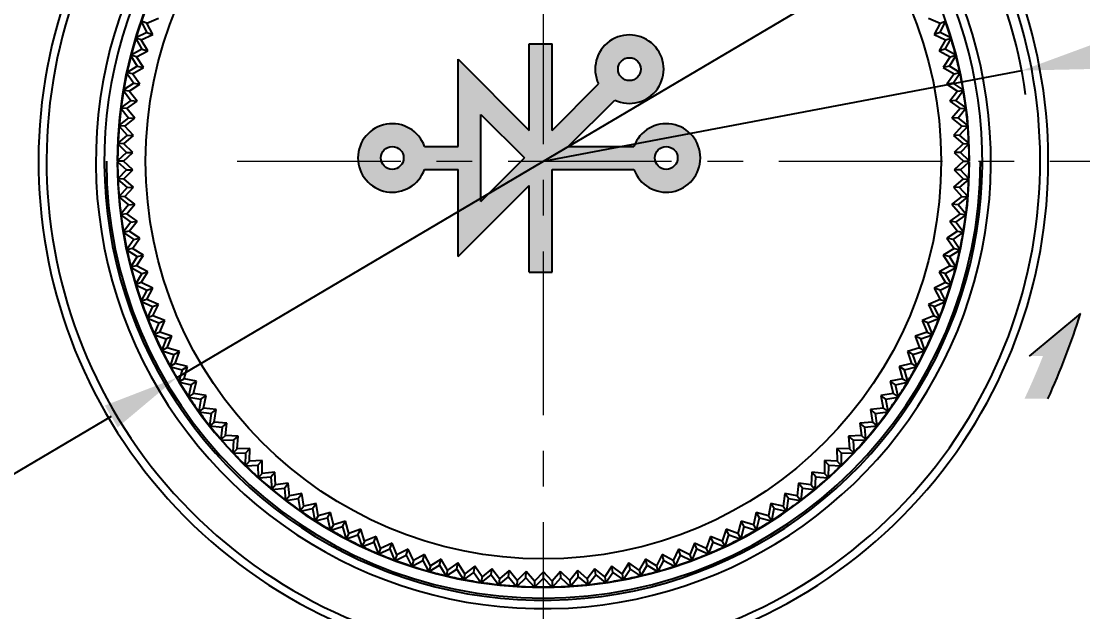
# Model space of a CAD drawing. Header units: millimetres. Extents: x 509 to 2357, y -197 to 647.
# Drawn here: x 2066.42 to 2101.29, y 586.03 to 605.44 of the extents above; entities that cross this region are included whole.
import ezdxf

# ---------------------------------------------------------------- set-up
doc = ezdxf.new("R2010")
doc.units = ezdxf.units.MM
doc.header["$PDMODE"] = 3
doc.header["$PDSIZE"] = 0.7
doc.linetypes.add('CENTER', pattern=[17.8, 10.75, -2.35, 2.35, -2.35])
doc.layers.get('0').update_dxf_attribs({"linetype": 'CONTINUOUS'})
doc.layers.get('Defpoints').update_dxf_attribs({"linetype": 'CONTINUOUS'})
doc.layers.add('3', color=112, linetype='CENTER', lineweight=15)
doc.layers.add('Dim', color=1, linetype='CONTINUOUS')
doc.styles.add('OMI-1', font='arial.ttf', dxfattribs={"oblique": 1, "height": 3})
doc.dimstyles.new('1', dxfattribs={"dimtxt": 5, "dimasz": 2.5, "dimexe": 0.8, "dimexo": 0.3, "dimgap": 0.5, "dimtad": 1, "dimtoh": 1, "dimdec": 1, "dimzin": 0, "dimdsep": 46, "dimtxsty": 'OMI-1', "dimcen": 0, "dimclrd": 256, "dimclre": 256, "dimclrt": 256, "dimadec": 0, "dimazin": 0, "dimtfac": 0.8, "dimtdec": 1, "dimtix": 1, "dimtmove": 0, "dimatfit": 3, "dimfxl": 1, "dimtolj": 1, "dimtzin": 0, "dimarcsym": 0})

# ---------------------------------------------------------------- blocks, each defined once
blk = doc.blocks.new('*D4157')
at = {"layer": 'Defpoints', "color": 0}
for p in [(2099.283, 603.815), (2083.571, 600.835)]:
    blk.add_point(p, dxfattribs=at)
at = {"layer": 'Dim', "lineweight": -2}
for p, q in [((2101.739, 604.281), (2104.195, 604.747)), ((2115.731, 604.747), (2104.195, 604.747)), ((2083.571, 600.835), (2099.283, 603.815))]:
    blk.add_line(p, q, dxfattribs=at)
blk.add_arc((2083.571, 600.835), 15.991, 7.8728, 45.8284, dxfattribs=at)
at = {"layer": 'Dim'}
blk.add_solid([(2101.661, 604.691), (2101.816, 603.872), (2099.283, 603.815)], dxfattribs=at)
at = {"layer": 'Dim', "insert": (2110.213, 606.779), "char_height": 3, "attachment_point": 5, "style": 'OMI-1'}
blk.add_mtext('\\A1;R16.0', dxfattribs=at)
blk = doc.blocks.new('*D4158')
at = {"layer": 'Defpoints', "color": 0}
for p in [(2095.614, 607.948), (2071.529, 593.723)]:
    blk.add_point(p, dxfattribs=at)
at = {"layer": 'Dim', "lineweight": -2}
for p, q in [((2097.767, 609.219), (2099.919, 610.491)), ((2095.614, 607.948), (2071.529, 593.723)), ((2069.376, 592.452), (2059.505, 586.621)), ((2043.975, 586.621), (2059.505, 586.621))]:
    blk.add_line(p, q, dxfattribs=at)
blk.add_arc((2083.571, 600.835), 13.986, 125.9748, 213.8448, dxfattribs=at)
at = {"layer": 'Dim'}
for points in [[(2097.555, 609.578), (2097.978, 608.861), (2095.614, 607.948)], [(2069.588, 592.093), (2069.165, 592.81), (2071.529, 593.723)]]:
    blk.add_solid(points, dxfattribs=at)
at = {"layer": 'Dim', "insert": (2049.611, 588.737), "char_height": 3, "attachment_point": 5, "style": 'OMI-1'}
blk.add_mtext('\\A1;∅28.0', dxfattribs=at)

msp = doc.modelspace()

# ---------------------------------------------------------------- hatches: boundary and pattern name
h = msp.add_hatch(color=0)
h.dxf.hatch_style = 1
h.paths.add_polyline_path([(2083.106, 597.195), (2083.856, 597.195), (2083.856, 600.57), (2086.545, 600.57, 5.828427), (2086.545, 601.32), (2084.386, 601.32), (2085.913, 602.846, 5.828427), (2085.383, 603.377), (2083.856, 601.85), (2083.856, 604.695), (2083.106, 604.695), (2083.106, 601.85), (2080.771, 604.185), (2080.771, 601.32), (2079.667, 601.32, 5.828427), (2079.667, 600.57), (2080.771, 600.57), (2080.771, 597.704), (2083.106, 600.039), (2083.106, 597.195)], is_closed=False)
h.paths.add_polyline_path([(2086.773, 603.861, 1), (2086.023, 603.861, 1), (2086.773, 603.861, 1)], is_closed=False, flags=16)
h.paths.add_polyline_path([(2087.981, 600.945, 1), (2087.231, 600.945, 1), (2087.981, 600.945, 1)], is_closed=False, flags=16)
h.paths.add_polyline_path([(2082.951, 600.945), (2081.521, 599.515), (2081.521, 602.374), (2082.951, 600.945)], is_closed=False, flags=16)
h.paths.add_polyline_path([(2078.981, 600.945, 1), (2078.231, 600.945, 1), (2078.981, 600.945, 1)], is_closed=False, flags=16)
h = msp.add_hatch(color=0)
h.dxf.hatch_style = 1
h.paths.add_polyline_path([(2100.148, 593.035, 0.031781), (2101.216, 595.835), (2099.53, 594.435), (2099.982, 594.435, -0.016662), (2099.376, 593.035), (2100.148, 593.035)], is_closed=False)

# ---------------------------------------------------------------- linework, layer by layer
at = {"color": 7, "linetype": 'Continuous'}
for p, q in [((2070.359, 605.422), (2070.392, 605.425)), ((2070.359, 605.422), (2070.542, 605.069)), ((2070.392, 605.425), (2070.368, 605.447)), ((2070.542, 605.373), (2070.392, 605.425)), ((2070.542, 605.373), (2070.924, 605.539)), ((2070.738, 605.005), (2070.542, 605.373)), ((2096.219, 605.539), (2096.601, 605.373)), ((2096.601, 605.373), (2096.405, 605.005)), ((2096.601, 605.373), (2096.751, 605.425)), ((2096.601, 605.069), (2096.784, 605.422)), ((2096.775, 605.447), (2096.751, 605.425)), ((2096.751, 605.425), (2096.784, 605.422)), ((2070.542, 605.069), (2070.186, 604.891)), ((2070.363, 604.823), (2070.738, 605.005)), ((2070.542, 605.069), (2070.738, 605.005)), ((2096.601, 605.069), (2096.405, 605.005)), ((2096.405, 605.005), (2096.78, 604.823)), ((2096.957, 604.891), (2096.601, 605.069)), ((2070.179, 604.865), (2070.212, 604.869)), ((2070.179, 604.865), (2070.376, 604.52)), ((2070.212, 604.869), (2070.186, 604.891)), ((2070.363, 604.823), (2070.212, 604.869)), ((2070.575, 604.464), (2070.363, 604.823)), ((2096.78, 604.823), (2096.568, 604.464)), ((2096.767, 604.52), (2096.964, 604.865)), ((2096.78, 604.823), (2096.931, 604.869)), ((2096.957, 604.891), (2096.931, 604.869)), ((2096.931, 604.869), (2096.964, 604.865)), ((2070.022, 604.301), (2070.055, 604.306)), ((2070.022, 604.301), (2070.233, 603.964)), ((2070.376, 604.52), (2070.028, 604.326)), ((2070.055, 604.306), (2070.028, 604.326)), ((2070.208, 604.267), (2070.055, 604.306)), ((2070.208, 604.267), (2070.575, 604.464)), ((2070.376, 604.52), (2070.575, 604.464)), ((2096.767, 604.52), (2096.568, 604.464)), ((2096.568, 604.464), (2096.935, 604.267)), ((2097.115, 604.326), (2096.767, 604.52)), ((2096.91, 603.964), (2097.121, 604.301)), ((2096.935, 604.267), (2097.088, 604.306)), ((2097.115, 604.326), (2097.088, 604.306)), ((2097.088, 604.306), (2097.121, 604.301)), ((2070.233, 603.964), (2069.894, 603.756)), ((2070.434, 603.917), (2070.208, 604.267)), ((2070.233, 603.964), (2070.434, 603.917)), ((2096.935, 604.267), (2096.709, 603.917)), ((2096.91, 603.964), (2096.709, 603.917)), ((2097.249, 603.756), (2096.91, 603.964)), ((2069.888, 603.73), (2069.921, 603.737)), ((2069.888, 603.73), (2070.114, 603.403)), ((2069.921, 603.737), (2069.894, 603.756)), ((2070.076, 603.704), (2069.921, 603.737)), ((2070.076, 603.704), (2070.434, 603.917)), ((2070.317, 603.364), (2070.076, 603.704)), ((2096.709, 603.917), (2097.067, 603.704)), ((2097.067, 603.704), (2096.826, 603.364)), ((2097.029, 603.403), (2097.255, 603.73)), ((2097.067, 603.704), (2097.222, 603.737)), ((2097.249, 603.756), (2097.222, 603.737)), ((2097.222, 603.737), (2097.255, 603.73)), ((2070.114, 603.403), (2069.784, 603.181)), ((2069.967, 603.136), (2070.317, 603.364)), ((2070.114, 603.403), (2070.317, 603.364)), ((2097.029, 603.403), (2096.826, 603.364)), ((2096.826, 603.364), (2097.176, 603.136)), ((2097.359, 603.181), (2097.029, 603.403)), ((2069.779, 603.155), (2069.812, 603.163)), ((2069.779, 603.155), (2070.018, 602.837)), ((2069.812, 603.163), (2069.784, 603.181)), ((2069.967, 603.136), (2069.812, 603.163)), ((2070.223, 602.807), (2069.967, 603.136)), ((2097.176, 603.136), (2096.92, 602.807)), ((2097.125, 602.837), (2097.364, 603.155)), ((2097.176, 603.136), (2097.331, 603.163)), ((2097.359, 603.181), (2097.331, 603.163)), ((2097.331, 603.163), (2097.364, 603.155)), ((2069.694, 602.575), (2069.726, 602.584)), ((2069.694, 602.575), (2069.947, 602.267)), ((2070.018, 602.837), (2069.697, 602.601)), ((2069.726, 602.584), (2069.697, 602.601)), ((2069.883, 602.565), (2069.726, 602.584)), ((2069.883, 602.565), (2070.223, 602.807)), ((2070.152, 602.246), (2069.883, 602.565)), ((2070.018, 602.837), (2070.223, 602.807)), ((2097.125, 602.837), (2096.92, 602.807)), ((2096.92, 602.807), (2097.26, 602.565)), ((2097.26, 602.565), (2096.991, 602.246)), ((2097.446, 602.601), (2097.125, 602.837)), ((2097.196, 602.267), (2097.449, 602.575)), ((2097.26, 602.565), (2097.417, 602.584)), ((2097.446, 602.601), (2097.417, 602.584)), ((2097.417, 602.584), (2097.449, 602.575)), ((2069.947, 602.267), (2069.636, 602.019)), ((2069.823, 601.99), (2070.152, 602.246)), ((2069.947, 602.267), (2070.152, 602.246)), ((2097.196, 602.267), (2096.991, 602.246)), ((2096.991, 602.246), (2097.32, 601.99)), ((2097.507, 602.019), (2097.196, 602.267)), ((2069.633, 601.993), (2069.665, 602.003)), ((2069.633, 601.993), (2069.899, 601.696)), ((2069.665, 602.003), (2069.636, 602.019)), ((2069.823, 601.99), (2069.665, 602.003)), ((2070.104, 601.683), (2069.823, 601.99)), ((2097.32, 601.99), (2097.039, 601.683)), ((2097.244, 601.696), (2097.51, 601.993)), ((2097.32, 601.99), (2097.478, 602.003)), ((2097.507, 602.019), (2097.478, 602.003)), ((2097.478, 602.003), (2097.51, 601.993)), ((2069.899, 601.696), (2069.598, 601.434)), ((2069.786, 601.413), (2070.104, 601.683)), ((2069.899, 601.696), (2070.104, 601.683)), ((2097.244, 601.696), (2097.039, 601.683)), ((2097.039, 601.683), (2097.357, 601.413)), ((2097.545, 601.434), (2097.244, 601.696)), ((2069.597, 601.408), (2069.628, 601.42)), ((2069.597, 601.408), (2069.874, 601.122)), ((2069.628, 601.42), (2069.598, 601.434)), ((2069.786, 601.413), (2069.628, 601.42)), ((2070.081, 601.118), (2069.786, 601.413)), ((2097.357, 601.413), (2097.062, 601.118)), ((2097.268, 601.122), (2097.546, 601.408)), ((2097.357, 601.413), (2097.515, 601.42)), ((2097.545, 601.434), (2097.515, 601.42)), ((2097.515, 601.42), (2097.546, 601.408)), ((2069.774, 600.835), (2069.571, 600.835)), ((2069.874, 601.122), (2069.585, 600.849)), ((2069.585, 600.822), (2069.874, 600.549)), ((2069.774, 600.835), (2070.081, 601.118)), ((2070.081, 600.553), (2069.774, 600.835)), ((2069.874, 601.122), (2070.081, 601.118)), ((2097.268, 601.122), (2097.062, 601.118)), ((2097.062, 601.118), (2097.369, 600.835)), ((2097.369, 600.835), (2097.062, 600.553)), ((2097.558, 600.849), (2097.268, 601.122)), ((2097.268, 600.549), (2097.558, 600.822)), ((2097.369, 600.835), (2097.571, 600.835)), ((2069.874, 600.549), (2069.597, 600.263)), ((2069.786, 600.258), (2070.081, 600.553)), ((2069.874, 600.549), (2070.081, 600.553)), ((2097.268, 600.549), (2097.062, 600.553)), ((2097.062, 600.553), (2097.357, 600.258)), ((2097.546, 600.263), (2097.268, 600.549)), ((2069.628, 600.251), (2069.597, 600.263)), ((2069.598, 600.237), (2069.628, 600.251)), ((2069.598, 600.237), (2069.899, 599.975)), ((2069.786, 600.258), (2069.628, 600.251)), ((2070.104, 599.988), (2069.786, 600.258)), ((2097.357, 600.258), (2097.039, 599.988)), ((2097.244, 599.975), (2097.545, 600.237)), ((2097.357, 600.258), (2097.515, 600.251)), ((2097.546, 600.263), (2097.515, 600.251)), ((2097.515, 600.251), (2097.545, 600.237)), ((2069.899, 599.975), (2069.633, 599.678)), ((2069.823, 599.681), (2070.104, 599.988)), ((2069.899, 599.975), (2070.104, 599.988)), ((2097.244, 599.975), (2097.039, 599.988)), ((2097.039, 599.988), (2097.32, 599.681)), ((2097.51, 599.678), (2097.244, 599.975)), ((2069.665, 599.668), (2069.633, 599.678)), ((2069.636, 599.652), (2069.665, 599.668)), ((2069.636, 599.652), (2069.947, 599.403)), ((2069.823, 599.681), (2069.665, 599.668)), ((2070.152, 599.425), (2069.823, 599.681)), ((2069.883, 599.106), (2070.152, 599.425)), ((2069.947, 599.403), (2070.152, 599.425)), ((2097.32, 599.681), (2096.991, 599.425)), ((2097.196, 599.403), (2096.991, 599.425)), ((2096.991, 599.425), (2097.26, 599.106)), ((2097.196, 599.403), (2097.507, 599.652)), ((2097.32, 599.681), (2097.478, 599.668)), ((2097.51, 599.678), (2097.478, 599.668)), ((2097.478, 599.668), (2097.507, 599.652)), ((2069.947, 599.403), (2069.694, 599.096)), ((2069.726, 599.086), (2069.694, 599.096)), ((2069.697, 599.069), (2069.726, 599.086)), ((2069.697, 599.069), (2070.018, 598.834)), ((2069.883, 599.106), (2069.726, 599.086)), ((2070.223, 598.864), (2069.883, 599.106)), ((2097.26, 599.106), (2096.92, 598.864)), ((2097.125, 598.834), (2097.446, 599.069)), ((2097.449, 599.096), (2097.196, 599.403)), ((2097.26, 599.106), (2097.417, 599.086)), ((2097.449, 599.096), (2097.417, 599.086)), ((2097.417, 599.086), (2097.446, 599.069)), ((2070.018, 598.834), (2069.779, 598.516)), ((2069.967, 598.534), (2070.223, 598.864)), ((2070.018, 598.834), (2070.223, 598.864)), ((2097.125, 598.834), (2096.92, 598.864)), ((2096.92, 598.864), (2097.176, 598.534)), ((2097.364, 598.516), (2097.125, 598.834)), ((2069.812, 598.508), (2069.779, 598.516)), ((2069.784, 598.49), (2069.812, 598.508)), ((2069.784, 598.49), (2070.114, 598.268)), ((2069.967, 598.534), (2069.812, 598.508)), ((2070.317, 598.307), (2069.967, 598.534)), ((2097.176, 598.534), (2096.826, 598.307)), ((2097.029, 598.268), (2097.359, 598.49)), ((2097.176, 598.534), (2097.331, 598.508)), ((2097.364, 598.516), (2097.331, 598.508)), ((2097.331, 598.508), (2097.359, 598.49)), ((2070.114, 598.268), (2069.888, 597.941)), ((2070.076, 597.967), (2070.317, 598.307)), ((2070.114, 598.268), (2070.317, 598.307)), ((2097.029, 598.268), (2096.826, 598.307)), ((2096.826, 598.307), (2097.067, 597.967)), ((2097.255, 597.941), (2097.029, 598.268)), ((2069.921, 597.934), (2069.888, 597.941)), ((2069.894, 597.915), (2069.921, 597.934)), ((2069.894, 597.915), (2070.233, 597.707)), ((2070.076, 597.967), (2069.921, 597.934)), ((2070.233, 597.707), (2070.022, 597.37)), ((2070.434, 597.754), (2070.076, 597.967)), ((2070.208, 597.404), (2070.434, 597.754)), ((2070.233, 597.707), (2070.434, 597.754)), ((2097.067, 597.967), (2096.709, 597.754)), ((2096.91, 597.707), (2096.709, 597.754)), ((2096.709, 597.754), (2096.935, 597.404)), ((2096.91, 597.707), (2097.249, 597.915)), ((2097.121, 597.37), (2096.91, 597.707)), ((2097.067, 597.967), (2097.222, 597.934)), ((2097.255, 597.941), (2097.222, 597.934)), ((2097.222, 597.934), (2097.249, 597.915)), ((2070.055, 597.365), (2070.022, 597.37)), ((2070.028, 597.344), (2070.055, 597.365)), ((2070.028, 597.344), (2070.376, 597.151)), ((2070.208, 597.404), (2070.055, 597.365)), ((2070.575, 597.207), (2070.208, 597.404)), ((2096.935, 597.404), (2096.568, 597.207)), ((2096.767, 597.151), (2097.115, 597.344)), ((2096.935, 597.404), (2097.088, 597.365)), ((2097.121, 597.37), (2097.088, 597.365)), ((2097.088, 597.365), (2097.115, 597.344)), ((2070.376, 597.151), (2070.179, 596.806)), ((2070.363, 596.848), (2070.575, 597.207)), ((2070.376, 597.151), (2070.575, 597.207)), ((2096.767, 597.151), (2096.568, 597.207)), ((2096.568, 597.207), (2096.78, 596.848)), ((2096.964, 596.806), (2096.767, 597.151)), ((2070.212, 596.802), (2070.179, 596.806)), ((2070.186, 596.78), (2070.212, 596.802)), ((2070.186, 596.78), (2070.542, 596.602)), ((2070.363, 596.848), (2070.212, 596.802)), ((2070.738, 596.666), (2070.363, 596.848)), ((2070.542, 596.602), (2070.738, 596.666)), ((2070.542, 596.298), (2070.738, 596.666)), ((2096.78, 596.848), (2096.405, 596.666)), ((2096.601, 596.602), (2096.405, 596.666)), ((2096.405, 596.666), (2096.601, 596.298)), ((2096.601, 596.602), (2096.957, 596.78)), ((2096.78, 596.848), (2096.931, 596.802)), ((2096.964, 596.806), (2096.931, 596.802)), ((2096.931, 596.802), (2096.957, 596.78)), ((2070.542, 596.602), (2070.359, 596.248)), ((2070.542, 596.298), (2070.392, 596.246)), ((2070.924, 596.132), (2070.542, 596.298)), ((2096.601, 596.298), (2096.219, 596.132)), ((2096.784, 596.248), (2096.601, 596.602)), ((2096.601, 596.298), (2096.751, 596.246)), ((2070.392, 596.246), (2070.359, 596.248)), ((2070.368, 596.223), (2070.392, 596.246)), ((2070.368, 596.223), (2070.731, 596.06)), ((2070.731, 596.06), (2070.563, 595.699)), ((2070.731, 596.06), (2070.924, 596.132)), ((2070.743, 595.756), (2070.924, 596.132)), ((2096.412, 596.06), (2096.219, 596.132)), ((2096.219, 596.132), (2096.4, 595.756)), ((2096.412, 596.06), (2096.775, 596.223)), ((2096.58, 595.699), (2096.412, 596.06)), ((2096.784, 596.248), (2096.751, 596.246)), ((2096.751, 596.246), (2096.775, 596.223)), ((2070.596, 595.698), (2070.563, 595.699)), ((2070.572, 595.675), (2070.596, 595.698)), ((2070.572, 595.675), (2070.942, 595.526)), ((2070.743, 595.756), (2070.596, 595.698)), ((2071.132, 595.606), (2070.743, 595.756)), ((2070.942, 595.526), (2071.132, 595.606)), ((2070.967, 595.224), (2071.132, 595.606)), ((2096.4, 595.756), (2096.011, 595.606)), ((2096.201, 595.526), (2096.011, 595.606)), ((2096.011, 595.606), (2096.176, 595.224)), ((2096.201, 595.526), (2096.57, 595.675)), ((2096.4, 595.756), (2096.547, 595.698)), ((2096.58, 595.699), (2096.547, 595.698)), ((2096.547, 595.698), (2096.57, 595.675)), ((2070.942, 595.526), (2070.789, 595.159)), ((2096.354, 595.159), (2096.201, 595.526)), ((2070.823, 595.159), (2070.789, 595.159)), ((2070.8, 595.135), (2070.823, 595.159)), ((2070.8, 595.135), (2071.175, 595.002)), ((2070.967, 595.224), (2070.823, 595.159)), ((2071.362, 595.09), (2070.967, 595.224)), ((2071.175, 595.002), (2071.038, 594.629)), ((2071.175, 595.002), (2071.362, 595.09)), ((2071.213, 594.701), (2071.362, 595.09)), ((2096.176, 595.224), (2095.781, 595.09)), ((2095.968, 595.002), (2095.781, 595.09)), ((2095.781, 595.09), (2095.93, 594.701)), ((2095.968, 595.002), (2096.343, 595.135)), ((2096.105, 594.629), (2095.968, 595.002)), ((2096.176, 595.224), (2096.32, 595.159)), ((2096.354, 595.159), (2096.32, 595.159)), ((2096.32, 595.159), (2096.343, 595.135)), ((2071.072, 594.63), (2071.038, 594.629)), ((2071.05, 594.605), (2071.072, 594.63)), ((2071.05, 594.605), (2071.43, 594.488)), ((2071.213, 594.701), (2071.072, 594.63)), ((2071.613, 594.584), (2071.213, 594.701)), ((2071.43, 594.488), (2071.613, 594.584)), ((2071.481, 594.189), (2071.613, 594.584)), ((2095.93, 594.701), (2095.53, 594.584)), ((2095.712, 594.488), (2095.53, 594.584)), ((2095.53, 594.584), (2095.662, 594.189)), ((2095.712, 594.488), (2096.093, 594.605)), ((2095.93, 594.701), (2096.071, 594.63)), ((2096.105, 594.629), (2096.071, 594.63)), ((2096.071, 594.63), (2096.093, 594.605)), ((2071.43, 594.488), (2071.309, 594.109)), ((2071.481, 594.189), (2071.342, 594.112)), ((2071.886, 594.089), (2071.481, 594.189)), ((2095.662, 594.189), (2095.257, 594.089)), ((2095.662, 594.189), (2095.801, 594.112)), ((2095.834, 594.109), (2095.712, 594.488)), ((2071.342, 594.112), (2071.309, 594.109)), ((2071.322, 594.086), (2071.342, 594.112)), ((2071.322, 594.086), (2071.707, 593.985)), ((2071.707, 593.985), (2071.601, 593.602)), ((2071.707, 593.985), (2071.886, 594.089)), ((2071.77, 593.688), (2071.886, 594.089)), ((2095.436, 593.985), (2095.257, 594.089)), ((2095.257, 594.089), (2095.373, 593.688)), ((2095.436, 593.985), (2095.821, 594.086)), ((2095.541, 593.602), (2095.436, 593.985)), ((2095.834, 594.109), (2095.801, 594.112)), ((2095.801, 594.112), (2095.821, 594.086)), ((2071.635, 593.606), (2071.601, 593.602)), ((2071.615, 593.579), (2071.635, 593.606)), ((2071.615, 593.579), (2072.004, 593.495)), ((2071.77, 593.688), (2071.635, 593.606)), ((2072.178, 593.605), (2071.77, 593.688)), ((2072.004, 593.495), (2071.915, 593.107)), ((2072.004, 593.495), (2072.178, 593.605)), ((2072.079, 593.2), (2072.178, 593.605)), ((2095.373, 593.688), (2094.965, 593.605)), ((2095.139, 593.495), (2094.965, 593.605)), ((2094.965, 593.605), (2095.064, 593.2)), ((2095.139, 593.495), (2095.528, 593.579)), ((2095.228, 593.107), (2095.139, 593.495)), ((2095.373, 593.688), (2095.508, 593.606)), ((2095.541, 593.602), (2095.508, 593.606)), ((2095.508, 593.606), (2095.528, 593.579)), ((2072.079, 593.2), (2071.948, 593.113)), ((2072.491, 593.134), (2072.079, 593.2)), ((2095.064, 593.2), (2094.652, 593.134)), ((2095.064, 593.2), (2095.195, 593.113)), ((2071.948, 593.113), (2071.915, 593.107)), ((2071.93, 593.085), (2071.948, 593.113)), ((2071.93, 593.085), (2072.322, 593.017)), ((2072.322, 593.017), (2072.249, 592.625)), ((2072.322, 593.017), (2072.491, 593.134)), ((2072.409, 592.726), (2072.491, 593.134)), ((2094.821, 593.017), (2094.652, 593.134)), ((2094.652, 593.134), (2094.734, 592.726)), ((2094.821, 593.017), (2095.213, 593.085)), ((2094.894, 592.625), (2094.821, 593.017)), ((2095.228, 593.107), (2095.195, 593.113)), ((2095.195, 593.113), (2095.213, 593.085)), ((2072.281, 592.633), (2072.249, 592.625)), ((2072.264, 592.604), (2072.281, 592.633)), ((2072.264, 592.604), (2072.659, 592.552)), ((2072.409, 592.726), (2072.281, 592.633)), ((2072.823, 592.677), (2072.409, 592.726)), ((2072.659, 592.552), (2072.602, 592.158)), ((2072.659, 592.552), (2072.823, 592.677)), ((2072.759, 592.265), (2072.823, 592.677)), ((2094.734, 592.726), (2094.32, 592.677)), ((2094.484, 592.552), (2094.32, 592.677)), ((2094.32, 592.677), (2094.384, 592.265)), ((2094.484, 592.552), (2094.879, 592.604)), ((2094.54, 592.158), (2094.484, 592.552)), ((2094.734, 592.726), (2094.862, 592.633)), ((2094.894, 592.625), (2094.862, 592.633)), ((2094.862, 592.633), (2094.879, 592.604)), ((2072.635, 592.167), (2072.602, 592.158)), ((2072.619, 592.138), (2072.635, 592.167)), ((2072.619, 592.138), (2073.015, 592.103)), ((2072.759, 592.265), (2072.635, 592.167)), ((2073.174, 592.234), (2072.759, 592.265)), ((2073.015, 592.103), (2072.975, 591.707)), ((2073.015, 592.103), (2073.174, 592.234)), ((2073.127, 591.82), (2073.174, 592.234)), ((2094.384, 592.265), (2093.969, 592.234)), ((2094.128, 592.103), (2093.969, 592.234)), ((2093.969, 592.234), (2094.016, 591.82)), ((2094.128, 592.103), (2094.524, 592.138)), ((2094.167, 591.707), (2094.128, 592.103)), ((2094.384, 592.265), (2094.508, 592.167)), ((2094.54, 592.158), (2094.508, 592.167)), ((2094.508, 592.167), (2094.524, 592.138)), ((2073.127, 591.82), (2073.007, 591.717)), ((2073.544, 591.806), (2073.127, 591.82)), ((2073.39, 591.668), (2073.544, 591.806)), ((2073.514, 591.39), (2073.544, 591.806)), ((2094.016, 591.82), (2093.599, 591.806)), ((2093.753, 591.668), (2093.599, 591.806)), ((2093.599, 591.806), (2093.629, 591.39)), ((2094.016, 591.82), (2094.136, 591.717)), ((2073.007, 591.717), (2072.975, 591.707)), ((2072.993, 591.687), (2073.007, 591.717)), ((2072.993, 591.687), (2073.39, 591.668)), ((2073.39, 591.668), (2073.367, 591.271)), ((2073.931, 591.394), (2073.514, 591.39)), ((2073.783, 591.25), (2073.931, 591.394)), ((2073.918, 590.978), (2073.931, 591.394)), ((2093.36, 591.25), (2093.212, 591.394)), ((2093.629, 591.39), (2093.212, 591.394)), ((2093.212, 591.394), (2093.225, 590.978)), ((2093.753, 591.668), (2094.15, 591.687)), ((2093.776, 591.271), (2093.753, 591.668)), ((2094.167, 591.707), (2094.136, 591.717)), ((2094.136, 591.717), (2094.15, 591.687)), ((2073.398, 591.282), (2073.367, 591.271)), ((2073.385, 591.252), (2073.398, 591.282)), ((2073.385, 591.252), (2073.783, 591.25)), ((2073.514, 591.39), (2073.398, 591.282)), ((2073.783, 591.25), (2073.777, 590.852)), ((2093.36, 591.25), (2093.758, 591.252)), ((2093.366, 590.852), (2093.36, 591.25)), ((2093.629, 591.39), (2093.744, 591.282)), ((2093.776, 591.271), (2093.744, 591.282)), ((2093.744, 591.282), (2093.758, 591.252)), ((2073.807, 590.865), (2073.777, 590.852)), ((2073.795, 590.834), (2073.807, 590.865)), ((2073.795, 590.834), (2074.193, 590.849)), ((2073.918, 590.978), (2073.807, 590.865)), ((2074.334, 590.999), (2073.918, 590.978)), ((2074.193, 590.849), (2074.334, 590.999)), ((2074.193, 590.849), (2074.203, 590.451)), ((2074.339, 590.582), (2074.334, 590.999)), ((2092.809, 590.999), (2092.804, 590.582)), ((2092.95, 590.849), (2092.809, 590.999)), ((2093.225, 590.978), (2092.809, 590.999)), ((2092.94, 590.451), (2092.95, 590.849)), ((2092.95, 590.849), (2093.348, 590.834)), ((2093.225, 590.978), (2093.335, 590.865)), ((2093.366, 590.852), (2093.335, 590.865)), ((2093.335, 590.865), (2093.348, 590.834)), ((2074.234, 590.465), (2074.203, 590.451)), ((2074.223, 590.433), (2074.234, 590.465)), ((2074.223, 590.433), (2074.62, 590.465)), ((2074.339, 590.582), (2074.234, 590.465)), ((2074.754, 590.621), (2074.339, 590.582)), ((2074.62, 590.465), (2074.754, 590.621)), ((2074.62, 590.465), (2074.646, 590.067)), ((2074.777, 590.204), (2074.754, 590.621)), ((2092.389, 590.621), (2092.366, 590.204)), ((2092.523, 590.465), (2092.389, 590.621)), ((2092.804, 590.582), (2092.389, 590.621)), ((2092.497, 590.067), (2092.523, 590.465)), ((2092.523, 590.465), (2092.92, 590.433)), ((2092.804, 590.582), (2092.909, 590.465)), ((2092.94, 590.451), (2092.909, 590.465)), ((2092.909, 590.465), (2092.92, 590.433)), ((2074.676, 590.083), (2074.646, 590.067)), ((2074.667, 590.051), (2075.062, 590.099)), ((2074.667, 590.051), (2074.676, 590.083)), ((2074.777, 590.204), (2074.676, 590.083)), ((2075.19, 590.261), (2074.777, 590.204)), ((2075.062, 590.099), (2075.19, 590.261)), ((2075.062, 590.099), (2075.105, 589.703)), ((2075.23, 589.845), (2075.19, 590.261)), ((2091.953, 590.261), (2091.913, 589.845)), ((2092.081, 590.099), (2091.953, 590.261)), ((2092.366, 590.204), (2091.953, 590.261)), ((2092.038, 589.703), (2092.081, 590.099)), ((2092.081, 590.099), (2092.476, 590.051)), ((2092.366, 590.204), (2092.467, 590.083)), ((2092.497, 590.067), (2092.467, 590.083)), ((2092.467, 590.083), (2092.476, 590.051)), ((2075.134, 589.72), (2075.105, 589.703)), ((2075.126, 589.687), (2075.519, 589.752)), ((2075.126, 589.687), (2075.134, 589.72)), ((2075.23, 589.845), (2075.134, 589.72)), ((2075.64, 589.919), (2075.23, 589.845)), ((2075.519, 589.752), (2075.64, 589.919)), ((2075.519, 589.752), (2075.579, 589.358)), ((2075.697, 589.506), (2075.64, 589.919)), ((2091.503, 589.919), (2091.446, 589.506)), ((2091.624, 589.752), (2091.503, 589.919)), ((2091.913, 589.845), (2091.503, 589.919)), ((2091.564, 589.358), (2091.624, 589.752)), ((2091.624, 589.752), (2092.017, 589.687)), ((2091.913, 589.845), (2092.009, 589.72)), ((2092.038, 589.703), (2092.009, 589.72)), ((2092.009, 589.72), (2092.017, 589.687)), ((2075.607, 589.376), (2075.579, 589.358)), ((2075.6, 589.343), (2075.99, 589.424)), ((2075.6, 589.343), (2075.607, 589.376)), ((2075.697, 589.506), (2075.607, 589.376)), ((2076.104, 589.596), (2075.697, 589.506)), ((2075.99, 589.424), (2076.104, 589.596)), ((2075.99, 589.424), (2076.066, 589.034)), ((2076.178, 589.186), (2076.104, 589.596)), ((2091.039, 589.596), (2090.964, 589.186)), ((2091.153, 589.424), (2091.039, 589.596)), ((2091.446, 589.506), (2091.039, 589.596)), ((2091.077, 589.034), (2091.153, 589.424)), ((2091.153, 589.424), (2091.543, 589.343)), ((2091.446, 589.506), (2091.536, 589.376)), ((2091.564, 589.358), (2091.536, 589.376)), ((2091.536, 589.376), (2091.543, 589.343)), ((2076.094, 589.053), (2076.066, 589.034)), ((2076.089, 589.02), (2076.475, 589.117)), ((2076.089, 589.02), (2076.094, 589.053)), ((2076.178, 589.186), (2076.094, 589.053)), ((2076.581, 589.293), (2076.178, 589.186)), ((2076.475, 589.117), (2076.581, 589.293)), ((2076.475, 589.117), (2076.567, 588.73)), ((2076.673, 588.887), (2076.581, 589.293)), ((2077.071, 589.011), (2076.673, 588.887)), ((2076.971, 588.83), (2077.071, 589.011)), ((2077.179, 588.608), (2077.071, 589.011)), ((2090.072, 589.011), (2089.964, 588.608)), ((2090.172, 588.83), (2090.072, 589.011)), ((2090.47, 588.887), (2090.072, 589.011)), ((2090.562, 589.293), (2090.47, 588.887)), ((2090.668, 589.117), (2090.562, 589.293)), ((2090.964, 589.186), (2090.562, 589.293)), ((2090.576, 588.73), (2090.668, 589.117)), ((2090.668, 589.117), (2091.054, 589.02)), ((2090.964, 589.186), (2091.049, 589.053)), ((2091.077, 589.034), (2091.049, 589.053)), ((2091.049, 589.053), (2091.054, 589.02)), ((2076.594, 588.75), (2076.567, 588.73)), ((2076.59, 588.717), (2076.971, 588.83)), ((2076.59, 588.717), (2076.594, 588.75)), ((2076.673, 588.887), (2076.594, 588.75)), ((2076.971, 588.83), (2077.08, 588.447)), ((2077.179, 588.608), (2077.106, 588.468)), ((2077.572, 588.749), (2077.179, 588.608)), ((2077.48, 588.564), (2077.572, 588.749)), ((2077.697, 588.351), (2077.572, 588.749)), ((2089.571, 588.749), (2089.446, 588.351)), ((2089.663, 588.564), (2089.571, 588.749)), ((2089.964, 588.608), (2089.571, 588.749)), ((2089.964, 588.608), (2090.037, 588.468)), ((2090.063, 588.447), (2090.172, 588.83)), ((2090.172, 588.83), (2090.553, 588.717)), ((2090.47, 588.887), (2090.549, 588.75)), ((2090.576, 588.73), (2090.549, 588.75)), ((2090.549, 588.75), (2090.553, 588.717)), ((2077.106, 588.468), (2077.08, 588.447)), ((2077.104, 588.435), (2077.48, 588.564)), ((2077.104, 588.435), (2077.106, 588.468)), ((2077.48, 588.564), (2077.605, 588.186)), ((2077.628, 588.175), (2077.999, 588.32)), ((2077.697, 588.351), (2077.63, 588.208)), ((2078.083, 588.508), (2077.697, 588.351)), ((2077.999, 588.32), (2078.083, 588.508)), ((2077.999, 588.32), (2078.139, 587.947)), ((2078.225, 588.116), (2078.083, 588.508)), ((2078.604, 588.289), (2078.225, 588.116)), ((2078.528, 588.097), (2078.604, 588.289)), ((2078.762, 587.903), (2078.604, 588.289)), ((2088.539, 588.289), (2088.381, 587.903)), ((2088.615, 588.097), (2088.539, 588.289)), ((2088.918, 588.116), (2088.539, 588.289)), ((2089.06, 588.508), (2088.918, 588.116)), ((2089.003, 587.947), (2089.144, 588.32)), ((2089.144, 588.32), (2089.06, 588.508)), ((2089.446, 588.351), (2089.06, 588.508)), ((2089.144, 588.32), (2089.514, 588.175)), ((2089.446, 588.351), (2089.513, 588.208)), ((2089.538, 588.186), (2089.663, 588.564)), ((2089.663, 588.564), (2090.039, 588.435)), ((2090.037, 588.468), (2090.039, 588.435)), ((2090.063, 588.447), (2090.037, 588.468)), ((2077.63, 588.208), (2077.605, 588.186)), ((2077.628, 588.175), (2077.63, 588.208)), ((2078.164, 587.971), (2078.139, 587.947)), ((2078.225, 588.116), (2078.164, 587.971)), ((2078.164, 587.937), (2078.528, 588.097)), ((2078.164, 587.937), (2078.164, 587.971)), ((2078.528, 588.097), (2078.684, 587.731)), ((2079.134, 588.092), (2078.762, 587.903)), ((2079.066, 587.897), (2079.134, 588.092)), ((2079.308, 587.713), (2079.134, 588.092)), ((2079.671, 587.918), (2079.308, 587.713)), ((2079.612, 587.72), (2079.671, 587.918)), ((2079.861, 587.546), (2079.671, 587.918)), ((2087.472, 587.918), (2087.282, 587.546)), ((2087.531, 587.72), (2087.472, 587.918)), ((2087.835, 587.713), (2087.472, 587.918)), ((2088.009, 588.092), (2087.835, 587.713)), ((2088.077, 587.897), (2088.009, 588.092)), ((2088.381, 587.903), (2088.009, 588.092)), ((2088.459, 587.731), (2088.615, 588.097)), ((2088.615, 588.097), (2088.979, 587.937)), ((2088.918, 588.116), (2088.979, 587.971)), ((2088.979, 587.971), (2088.979, 587.937)), ((2089.003, 587.947), (2088.979, 587.971)), ((2089.513, 588.208), (2089.514, 588.175)), ((2089.538, 588.186), (2089.513, 588.208)), ((2078.707, 587.755), (2078.684, 587.731)), ((2078.762, 587.903), (2078.707, 587.755)), ((2078.709, 587.722), (2078.707, 587.755)), ((2078.709, 587.722), (2079.066, 587.897)), ((2079.066, 587.897), (2079.237, 587.538)), ((2079.259, 587.563), (2079.237, 587.538)), ((2079.308, 587.713), (2079.259, 587.563)), ((2079.262, 587.53), (2079.259, 587.563)), ((2079.262, 587.53), (2079.612, 587.72)), ((2079.612, 587.72), (2079.798, 587.368)), ((2079.823, 587.361), (2080.164, 587.566)), ((2080.216, 587.766), (2079.861, 587.546)), ((2080.164, 587.566), (2080.216, 587.766)), ((2080.164, 587.566), (2080.365, 587.222)), ((2080.421, 587.403), (2080.216, 587.766)), ((2080.766, 587.637), (2080.421, 587.403)), ((2080.723, 587.435), (2080.766, 587.637)), ((2080.986, 587.282), (2080.766, 587.637)), ((2086.377, 587.637), (2086.157, 587.282)), ((2086.42, 587.435), (2086.377, 587.637)), ((2086.722, 587.403), (2086.377, 587.637)), ((2086.927, 587.766), (2086.722, 587.403)), ((2086.778, 587.222), (2086.979, 587.566)), ((2086.979, 587.566), (2086.927, 587.766)), ((2087.282, 587.546), (2086.927, 587.766)), ((2086.979, 587.566), (2087.32, 587.361)), ((2087.345, 587.368), (2087.531, 587.72)), ((2087.531, 587.72), (2087.881, 587.53)), ((2087.835, 587.713), (2087.884, 587.563)), ((2087.884, 587.563), (2087.881, 587.53)), ((2087.906, 587.538), (2087.884, 587.563)), ((2087.906, 587.538), (2088.077, 587.897)), ((2088.077, 587.897), (2088.434, 587.722)), ((2088.381, 587.903), (2088.436, 587.755)), ((2088.436, 587.755), (2088.434, 587.722)), ((2088.459, 587.731), (2088.436, 587.755)), ((2079.819, 587.394), (2079.798, 587.368)), ((2079.861, 587.546), (2079.819, 587.394)), ((2079.823, 587.361), (2079.819, 587.394)), ((2080.385, 587.249), (2080.365, 587.222)), ((2080.421, 587.403), (2080.385, 587.249)), ((2080.391, 587.216), (2080.385, 587.249)), ((2080.391, 587.216), (2080.723, 587.435)), ((2080.723, 587.435), (2080.938, 587.1)), ((2080.986, 587.282), (2080.957, 587.127)), ((2080.964, 587.095), (2081.287, 587.327)), ((2081.321, 587.531), (2080.986, 587.282)), ((2081.287, 587.327), (2081.321, 587.531)), ((2081.287, 587.327), (2081.515, 587.001)), ((2081.556, 587.186), (2081.321, 587.531)), ((2081.541, 586.998), (2081.854, 587.243)), ((2081.88, 587.448), (2081.556, 587.186)), ((2081.854, 587.243), (2081.88, 587.448)), ((2081.854, 587.243), (2082.096, 586.927)), ((2082.129, 587.114), (2081.88, 587.448)), ((2082.442, 587.389), (2082.129, 587.114)), ((2082.425, 587.183), (2082.442, 587.389)), ((2082.705, 587.065), (2082.442, 587.389)), ((2083.006, 587.354), (2082.705, 587.065)), ((2082.998, 587.147), (2083.006, 587.354)), ((2083.283, 587.041), (2083.006, 587.354)), ((2083.571, 587.342), (2083.283, 587.041)), ((2083.571, 587.135), (2083.571, 587.342)), ((2083.86, 587.041), (2083.571, 587.342)), ((2084.137, 587.354), (2083.86, 587.041)), ((2084.145, 587.147), (2084.137, 587.354)), ((2084.438, 587.065), (2084.137, 587.354)), ((2084.701, 587.389), (2084.438, 587.065)), ((2084.718, 587.183), (2084.701, 587.389)), ((2085.014, 587.114), (2084.701, 587.389)), ((2085.263, 587.448), (2085.014, 587.114)), ((2085.047, 586.927), (2085.289, 587.243)), ((2085.289, 587.243), (2085.263, 587.448)), ((2085.587, 587.186), (2085.263, 587.448)), ((2085.289, 587.243), (2085.602, 586.998)), ((2085.822, 587.531), (2085.587, 587.186)), ((2085.628, 587.001), (2085.856, 587.327)), ((2085.856, 587.327), (2085.822, 587.531)), ((2086.157, 587.282), (2085.822, 587.531)), ((2085.856, 587.327), (2086.179, 587.095)), ((2086.157, 587.282), (2086.186, 587.127)), ((2086.205, 587.1), (2086.42, 587.435)), ((2086.42, 587.435), (2086.752, 587.216)), ((2086.722, 587.403), (2086.758, 587.249)), ((2086.758, 587.249), (2086.752, 587.216)), ((2086.778, 587.222), (2086.758, 587.249)), ((2087.282, 587.546), (2087.324, 587.394)), ((2087.324, 587.394), (2087.32, 587.361)), ((2087.345, 587.368), (2087.324, 587.394)), ((2080.957, 587.127), (2080.938, 587.1)), ((2080.964, 587.095), (2080.957, 587.127)), ((2081.533, 587.03), (2081.515, 587.001)), ((2081.556, 587.186), (2081.533, 587.03)), ((2081.541, 586.998), (2081.533, 587.03)), ((2082.113, 586.957), (2082.096, 586.927)), ((2082.129, 587.114), (2082.113, 586.957)), ((2082.123, 586.925), (2082.113, 586.957)), ((2082.123, 586.925), (2082.425, 587.183)), ((2082.425, 587.183), (2082.68, 586.878)), ((2082.695, 586.908), (2082.68, 586.878)), ((2082.705, 587.065), (2082.695, 586.908)), ((2082.706, 586.876), (2082.695, 586.908)), ((2082.706, 586.876), (2082.998, 587.147)), ((2082.998, 587.147), (2083.265, 586.853)), ((2083.279, 586.883), (2083.265, 586.853)), ((2083.283, 587.041), (2083.279, 586.883)), ((2083.292, 586.852), (2083.279, 586.883)), ((2083.292, 586.852), (2083.571, 587.135)), ((2083.571, 587.135), (2083.851, 586.852)), ((2083.864, 586.883), (2083.851, 586.852)), ((2083.86, 587.041), (2083.864, 586.883)), ((2083.878, 586.853), (2083.864, 586.883)), ((2083.878, 586.853), (2084.145, 587.147)), ((2084.145, 587.147), (2084.436, 586.876)), ((2084.448, 586.908), (2084.436, 586.876)), ((2084.438, 587.065), (2084.448, 586.908)), ((2084.463, 586.878), (2084.448, 586.908)), ((2084.463, 586.878), (2084.718, 587.183)), ((2084.718, 587.183), (2085.02, 586.925)), ((2085.014, 587.114), (2085.03, 586.957)), ((2085.03, 586.957), (2085.02, 586.925)), ((2085.047, 586.927), (2085.03, 586.957)), ((2085.587, 587.186), (2085.61, 587.03)), ((2085.61, 587.03), (2085.602, 586.998)), ((2085.628, 587.001), (2085.61, 587.03)), ((2086.186, 587.127), (2086.179, 587.095)), ((2086.205, 587.1), (2086.186, 587.127))]:
    msp.add_line(p, q, dxfattribs=at)
at = {"color": 0}
for p, q in [((2083.106, 604.695, -16.65), (2083.856, 604.695, -16.65)), ((2083.106, 601.85, -16.65), (2083.106, 604.695, -16.65)), ((2083.856, 601.85, -16.65), (2083.856, 604.695, -16.65)), ((2080.771, 601.32, -16.65), (2080.771, 604.185, -16.65)), ((2080.771, 604.185, -16.65), (2083.106, 601.85, -16.65)), ((2083.856, 601.85, -16.65), (2085.383, 603.377, -16.65)), ((2084.386, 601.32, -16.65), (2085.913, 602.846, -16.65)), ((2081.521, 599.515, -16.65), (2081.521, 602.374, -16.65)), ((2081.521, 602.374, -16.65), (2082.951, 600.945, -16.65)), ((2079.667, 601.32, -16.65), (2080.771, 601.32, -16.65)), ((2084.386, 601.32, -16.65), (2086.545, 601.32, -16.65)), ((2081.521, 599.515, -16.65), (2082.951, 600.945, -16.65)), ((2079.667, 600.57, -16.65), (2080.771, 600.57, -16.65)), ((2080.771, 597.704, -16.65), (2080.771, 600.57, -16.65)), ((2083.856, 597.195, -16.65), (2083.856, 600.57, -16.65)), ((2083.856, 600.57, -16.65), (2086.545, 600.57, -16.65)), ((2080.771, 597.704, -16.65), (2083.106, 600.039, -16.65)), ((2083.106, 597.195, -16.65), (2083.106, 600.039, -16.65)), ((2083.106, 597.195, -16.65), (2083.856, 597.195, -16.65)), ((2101.216, 595.835), (2099.53, 594.435))]:
    msp.add_line(p, q, dxfattribs=at)
at = {"color": 7, "linetype": 'Continuous'}
msp.add_circle((2083.571, 600.835), 13.065, dxfattribs=at)
at = {"color": 0}
for centre in [(2086.398, 603.861, -16.65), (2078.606, 600.945, -16.65), (2087.606, 600.945, -16.65)]:
    msp.add_circle(centre, 0.375, dxfattribs=at)
at = {"color": 7, "linetype": 'Continuous'}
for radius, start, end in [(14, 0.0556, 179.9444), (14.701, 133.2285, 48.8074), (14.423, 133.2285, 48.8074), (16.586, 142.4789, 37.521), (16.32, 142.4789, 37.521), (13.986, 160.8542, 163.1458), (13.986, 16.8542, 19.1458), (13.986, 163.2542, 165.5458), (13.986, 14.4542, 16.7458), (13.986, 165.6542, 167.9458), (13.986, 12.0542, 14.3458), (13.986, 168.0542, 170.3458), (13.986, 9.6542, 11.9458), (13.986, 170.4542, 172.7458), (13.986, 7.2542, 9.5458), (13.986, 172.8542, 175.1458), (13.986, 4.8542, 7.1458), (13.986, 175.2542, 177.5458), (13.986, 2.4542, 4.7458), (13.986, 177.6542, 179.9458), (13.986, 0.0542, 2.3458), (14.355, 180, 0), (14, 180.0556, 359.9444), (13.986, 180.0542, 182.3458), (13.986, 357.6542, 359.9458), (13.986, 182.4542, 184.7458), (13.986, 355.2542, 357.5458), (13.986, 184.8542, 187.1458), (13.986, 352.8542, 355.1458), (13.986, 187.2542, 189.5458), (13.986, 350.4542, 352.7458), (13.986, 189.6542, 191.9458), (13.986, 348.0542, 350.3458), (13.986, 192.0542, 194.3458), (13.986, 345.6542, 347.9458), (13.986, 194.4542, 196.7458), (13.986, 343.2542, 345.5458), (13.986, 196.8542, 199.1458), (13.986, 340.8542, 343.1458), (13.986, 199.2542, 201.5458), (13.986, 338.4542, 340.7458), (13.986, 201.6542, 203.9458), (13.986, 336.0542, 338.3458), (13.986, 204.0542, 206.3458), (13.986, 333.6542, 335.9458), (13.986, 206.4542, 208.7458), (13.986, 331.2542, 333.5458), (13.986, 208.8542, 211.1458), (13.986, 328.8542, 331.1458), (13.986, 211.2542, 213.5458), (13.986, 326.4542, 328.7458), (13.986, 213.6542, 215.9458), (13.986, 324.0542, 326.3458), (13.986, 216.0542, 218.3458), (13.986, 321.6542, 323.9458), (13.986, 218.4542, 220.7458), (13.986, 319.2542, 321.5458), (13.986, 220.8542, 223.1458), (13.986, 316.8542, 319.1458), (13.986, 223.2542, 225.5458), (13.986, 314.4542, 316.7458), (13.986, 225.6542, 227.9458), (13.986, 312.0542, 314.3458), (13.986, 228.0542, 230.3458), (13.986, 309.6542, 311.9458), (13.986, 230.4542, 232.7458), (13.986, 307.2542, 309.5458), (13.986, 232.8542, 235.1458), (13.986, 304.8542, 307.1458), (13.986, 235.2542, 237.5458), (13.986, 302.4542, 304.7458), (13.986, 237.6542, 239.9458), (13.986, 300.0542, 302.3458), (13.986, 240.0542, 242.3458), (13.986, 297.6542, 299.9458), (13.986, 242.4542, 244.7458), (13.986, 295.2542, 297.5458), (13.986, 244.8542, 247.1458), (13.986, 247.2542, 249.5458), (13.986, 290.4542, 292.7458), (13.986, 292.8542, 295.1458), (13.986, 249.6542, 251.9458), (13.986, 288.0542, 290.3458), (13.986, 252.0542, 254.3458), (13.986, 254.4542, 256.7458), (13.986, 256.8542, 259.1458), (13.986, 280.8542, 283.1458), (13.986, 283.2542, 285.5458), (13.986, 285.6542, 287.9458), (13.986, 259.2542, 261.5458), (13.986, 261.6542, 263.9458), (13.986, 264.0542, 266.3458), (13.986, 266.4542, 268.7458), (13.986, 271.2542, 273.5458), (13.986, 273.6542, 275.9458), (13.986, 276.0542, 278.3458), (13.986, 278.4542, 280.7458), (13.986, 268.8542, 271.1458)]:
    msp.add_arc((2083.571, 600.835), radius, start, end, dxfattribs=at)
at = {"color": 0}
for centre, radius, start, end in [((2086.398, 603.861, -16.65), 1.125, 244.4712, 205.5288), ((2078.606, 600.945, -16.65), 1.125, 19.4712, 340.5288), ((2087.606, 600.945, -16.65), 1.125, 199.4712, 160.5288), ((2078.678, 602.835), 23.6, 335.4647, 342.7459)]:
    msp.add_arc(centre, radius, start, end, dxfattribs=at)
at = {"layer": '3', "linetype": 'CENTER', "ltscale": 0.5}
for p, q in [((2083.571, 547.998), (2083.571, 625.187)), ((2073.51, 600.835), (2107.634, 600.835))]:
    msp.add_line(p, q, dxfattribs=at)

# ---------------------------------------------------------------- dimensions: what is measured, and where the dimension line sits
at = {"layer": 'Dim'}
dim = msp.add_diameter_dim_2p(p1=(2095.614, 607.948), p2=(2071.529, 593.723), dimstyle='1', dxfattribs=at)
dim.commit()
dim.dimension.update_dxf_attribs({"geometry": '*D4158', "text_midpoint": (2049.611, 586.621), "dimtype": 163})
dim = msp.add_radius_dim(center=(2083.571, 600.835), mpoint=(2099.283, 603.815), dimstyle='1', dxfattribs=at)
dim.commit()
dim.dimension.update_dxf_attribs({"geometry": '*D4157', "text_midpoint": (2110.213, 606.779)})

doc.saveas('drawing.dxf')
